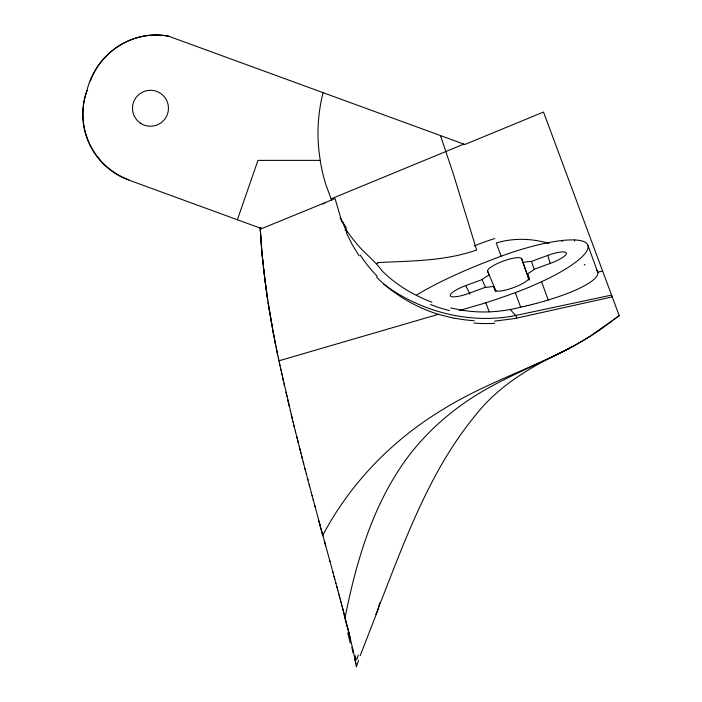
<?xml version="1.0" encoding="UTF-8"?>
<svg xmlns="http://www.w3.org/2000/svg" width="702" height="702" viewBox="0 0 702 702"><rect width="100%" height="100%" fill="white"/><g stroke="black" fill="none" stroke-linecap="round" stroke-linejoin="round"><path stroke-width="1.05" d="M432.002 302.264C413.513 295.209 396.051 284.837 382.002 270.814C376.167 262.68 368.734 256.511 361.618 249.307A169.902 169.472 -57.8 0 1 345.77 229.273M379.721 602.702L377.834 610.354L360.152 655.765M348.973 633.002C347.709 627.939 346.419 622.876 345.112 617.821C346.77 608.669 348.824 599.543 350.93 590.47C360.486 550.149 373.771 510.143 395.796 474.789C418.875 437.048 453.027 406.888 491.874 386.082C530.124 365.286 572.165 351.254 607.116 324.631M358.529 660.424L356.397 666.786M237.39 219.761L257.932 160.381L320.165 160.381A173.315 173.315 0 0 0 326.026 185.082L331.519 200.017M617.023 317.348L619.217 315.689L543.506 112.03L464.856 144.48L168.708 36.241C132.397 28.607 95.112 54.712 87.03 90.382A69.902 69.902 0 0 0 128.685 180.037L260.249 228.115L261.241 227.711M375.807 614.531C403.159 545.533 427.79 473.078 475.649 415.049C499.236 384.994 532.634 365.724 566.619 349.78M345.112 230.616L346.384 227.922A172.674 172.674 0 0 1 340.207 217.787M322.832 535.231C350.096 483.502 392.199 440.084 442.172 409.915C480.405 385.977 523.253 371.261 563.522 351.369M619.217 315.689L590.303 336.03M615.926 318.173L613.732 319.814M612.635 320.621L608.222 323.841M589.075 336.802L581.905 341.216M581.124 341.69L575.675 344.84M416.444 295.077C443.164 279.115 472.034 267.129 501.123 256.212A84.881 19.533 -20.2 0 1 547.007 242.901L554.94 241.462A84.881 19.533 -20.2 0 1 561.89 240.523A85.135 19.595 -20.2 0 1 574.262 239.944L574.684 241.076M574.894 345.279L570.577 347.665M570.182 347.876L568.629 348.71M568.067 349.008L570.682 347.174M568.234 348.92L567.058 349.535M567.725 349.184L564.469 350.877M377.448 262.601C410.573 260.872 444.708 261.311 476.632 249.991L453.088 173.131L440.47 135.574M574.262 239.935A84.881 19.533 -20.2 0 1 541.558 281.756L529.483 287.065M529.01 287.267L523.78 289.391M331.054 198.903L463.829 144.112M260.442 231.634L260.31 229.177L335.065 198.569L341.839 221.744M523.297 289.575L519.919 290.891M519.436 291.076L518.225 291.541M517.743 291.716L516.523 292.172M516.04 292.357L515.312 292.62A166.453 38.312 -20.2 0 1 485.837 302.764L483.441 303.518M495.612 291.198L493.506 286.293A31.976 7.362 -20.2 0 1 485.1 287.372L468.813 293.366A18.12 4.168 -20.2 0 1 450.289 295.744A18.12 4.168 -20.2 0 1 465.777 285.591L482.063 279.598A31.976 7.362 -20.2 0 1 489.11 274.991L487.653 271.27A18.12 4.168 -20.2 0 1 503.141 261.126A18.12 4.168 -20.2 0 1 521.656 258.748L529.106 279.668M523.113 262.469A31.976 7.362 -20.2 0 1 531.519 261.39L547.806 255.396A18.12 4.168 -20.2 0 1 566.33 253.018A18.12 4.168 -20.2 0 1 550.833 263.171L534.547 269.164A31.976 7.362 -20.2 0 1 527.518 273.771L528.939 277.86M483.283 303.571L459.222 310.582M597.937 272.095A85.407 18.322 -12 0 1 548.227 299.991L544.48 301.123M279.063 360.767L438.364 314.329L454.501 318.392M544.006 301.263L537.223 303.141M536.732 303.273L533.02 304.238M532.52 304.37L531.528 304.624M531.028 304.747L529.773 305.054M529.264 305.177L528.509 305.361M528.009 305.484L527 305.73M526.491 305.844L525.737 306.028M525.228 306.142L524.464 306.318M523.964 306.441L523.201 306.616M521.928 306.897L522.692 306.73M461.153 310.047C480.967 313.504 501.842 312.171 521.419 307.011M494.594 321.121L514.601 318.568L612.232 296.902L611.565 295.103L515.724 315.47A127.641 127.641 0 0 1 500.614 317.734C459.345 321.586 417.014 309.02 383.862 284.301M588.065 245.753L597.753 272.139L602.641 271.095M460.363 309.915L450.631 307.95M548.973 243.462C531.932 238.303 513.364 237.785 496.27 243.006L501.123 256.212M438.364 314.329C415.198 307.099 393.69 294.34 376.544 277.115M510.073 309.45L515.724 315.47L516.751 318.103M596.726 270.103L597.753 272.139M359.064 255.8L352.264 244.656L346.437 232.994M465.777 285.591L470.007 294.27M482.063 279.598L485.652 287.592M487.653 271.27L495.998 291.067M325.044 203.176L324.868 202.738M527.518 273.771L528.966 277.492A18.12 4.168 -20.2 0 1 513.478 287.644A18.12 4.168 -20.2 0 1 494.954 290.014L493.506 286.293M322.867 203.562L323.113 204.212M561.89 240.523L562.302 241.655M541.558 281.756L548.253 300.008M515.312 292.62L520.656 307.186M485.837 302.755L489.189 311.881M521.665 258.748L529.124 280.159M531.519 261.39L534.187 269.471M547.806 255.396L550.254 263.785M319.963 524.684L314.847 505.782M332.783 571.682L334.319 577.334M319.814 524.122L330.01 561.512M329.896 561.082L332.994 572.446M336.846 586.679L337.171 587.864M335.863 583.02L336.951 587.056M334.6 578.378L335.925 583.265M334.029 576.272L334.757 578.957M338.636 593.295L339.163 595.27M337.741 589.996L338.662 593.409M312.03 495.314L313.434 500.544M337.03 587.337L337.82 590.268M313.189 499.622L315.198 507.098M340.435 600.026L340.795 601.403M339.707 597.288L340.505 600.28M339.285 595.717L339.9 598.016M339.075 594.945L339.338 595.928M309.231 484.836L311.398 492.953M311.328 492.69L312.232 496.077M341.505 604.045L341.909 605.589M341.102 602.544L341.532 604.15M340.698 601.035L341.163 602.772M307.546 478.457L307.976 480.098M309.731 486.714L306.248 473.552M342.725 608.669L343.339 611.003M342.26 606.897L342.98 609.634M341.892 605.528L342.313 607.125M306.458 474.35L303.238 462.048M343.927 613.267L344.726 616.321M343.532 611.74L345.086 617.716M343.129 610.205L343.69 612.363M304.958 468.646L305.388 470.279M303.712 463.855L301.527 455.449M300.64 452.027L302.343 458.608M299.333 446.937L300.202 450.333M300.982 453.352L295.323 431.072M297.569 440.005L298.464 443.524M296.665 436.433L297.122 438.223M347.78 628.246L350.237 638.153M295.621 432.274L293.892 425.333M349.026 633.23L353.097 650.403M292.988 421.7L294.305 426.991M292.339 419.059L291.172 414.277M293.067 421.999L279.414 363.092L279.966 365.663M290.233 410.389L290.47 411.372M288.575 403.474L289.285 406.458M287.609 399.412L288.329 402.457M285.898 392.102L286.89 396.376M283.933 383.564L284.424 385.696M353.018 650.043L353.475 652.079M282.458 377.018L283.45 381.423M281.449 372.481L281.95 374.745M280.458 367.936L280.949 370.208M353.826 653.702L355.844 663.697M278.738 359.907L279.475 363.39M278.361 358.117L278.878 360.565M277.738 355.159L278.396 358.292M277.281 352.957L277.799 355.423M277.237 352.729L277.422 353.624L276.14 347.332M276.465 348.938L277.097 352.035M354.791 658.283L356.379 666.698M275.737 345.331L276.255 347.867M275.842 345.849L273.947 336.109M275.544 344.313C268.015 306.318 262.364 267.883 260.31 229.177M275.052 341.839L275.324 343.243M273.991 336.328L272.367 327.667M273.175 332.002L273.578 334.17M272.429 327.974L271.446 322.534M271.981 325.491L268.261 303.404M271.2 321.139L270.454 316.786M270.086 314.619L269.006 308.108M268.69 306.116L268.059 302.097M267.752 300.079L267.146 296.025M267.427 297.92L263.478 267.611M266.558 291.962L265.988 287.89M265.716 285.854L264.917 279.756M264.417 275.71L264.663 277.738M264.189 273.85L263.347 266.418M263.171 264.847L261.837 251.009M262.952 262.697L262.574 258.977M262.39 257.107L262.048 253.369M261.881 251.5L261.407 245.858M261.6 248.245L261.381 245.472M261.249 243.778L261.328 244.822M261.276 244.094L261.065 241.321M261.091 241.69L260.74 236.477M260.951 239.61L261.021 240.646M260.872 238.557L260.424 231.265M260.696 235.784L260.521 233.011M260.398 230.756L260.345 229.879M260.319 229.44L260.267 228.448M260.249 228.115L260.275 228.554M260.231 227.65L260.258 228.247M128.764 179.809A69.752 69.103 52.2 0 1 87.101 90.409M90.461 81.002A69.902 69.902 0 0 1 168.708 36.241M320.27 160.363A164.707 164.707 0 0 1 323.069 92.682M355.212 655.712A164.988 13.347 71.6 0 1 355.87 658.897M353.527 651.842A36.565 0.509 77.8 0 1 353.29 650.78M325.684 545.945A194.647 1.123 74.9 0 1 324.342 541.049M322.78 535.872A84.652 0.799 75.1 0 1 318.296 519.471M351.851 647.376A54.888 2.632 75.5 0 1 353.141 653.176M347.753 632.853A88.338 5.949 74.6 0 1 350.228 643.093M344.252 615.593A199.324 19.323 73.6 0 1 347.279 627.377M377.264 276.334A155.177 144.787 -79.4 0 1 360.135 254.984M346.981 232.643A135.591 102.738 78.9 0 1 342.427 221.446M356.686 659.775A230.133 145.884 -71.5 0 1 358.327 655.054M474.333 245.972A145.323 104.203 -15.6 0 1 494.84 238.557M376.728 263.662A48.807 7.055 18.4 0 1 378.211 262.881M584.248 264.435A62.224 5.949 28.2 0 1 585.108 265.023M494.629 323.341A148.964 139.97 -22.1 0 1 473.964 323.06M474.28 320.744A154.089 137.89 -15.5 0 1 454.571 318.138M449.499 310.591A140.821 115.628 -9.1 0 1 430.572 304.536M140.128 122.955A17.971 17.971 0 0 0 168.375 109.872A17.971 17.971 0 0 0 142.927 91.944A17.971 17.971 0 0 0 140.128 122.955"/></g></svg>
